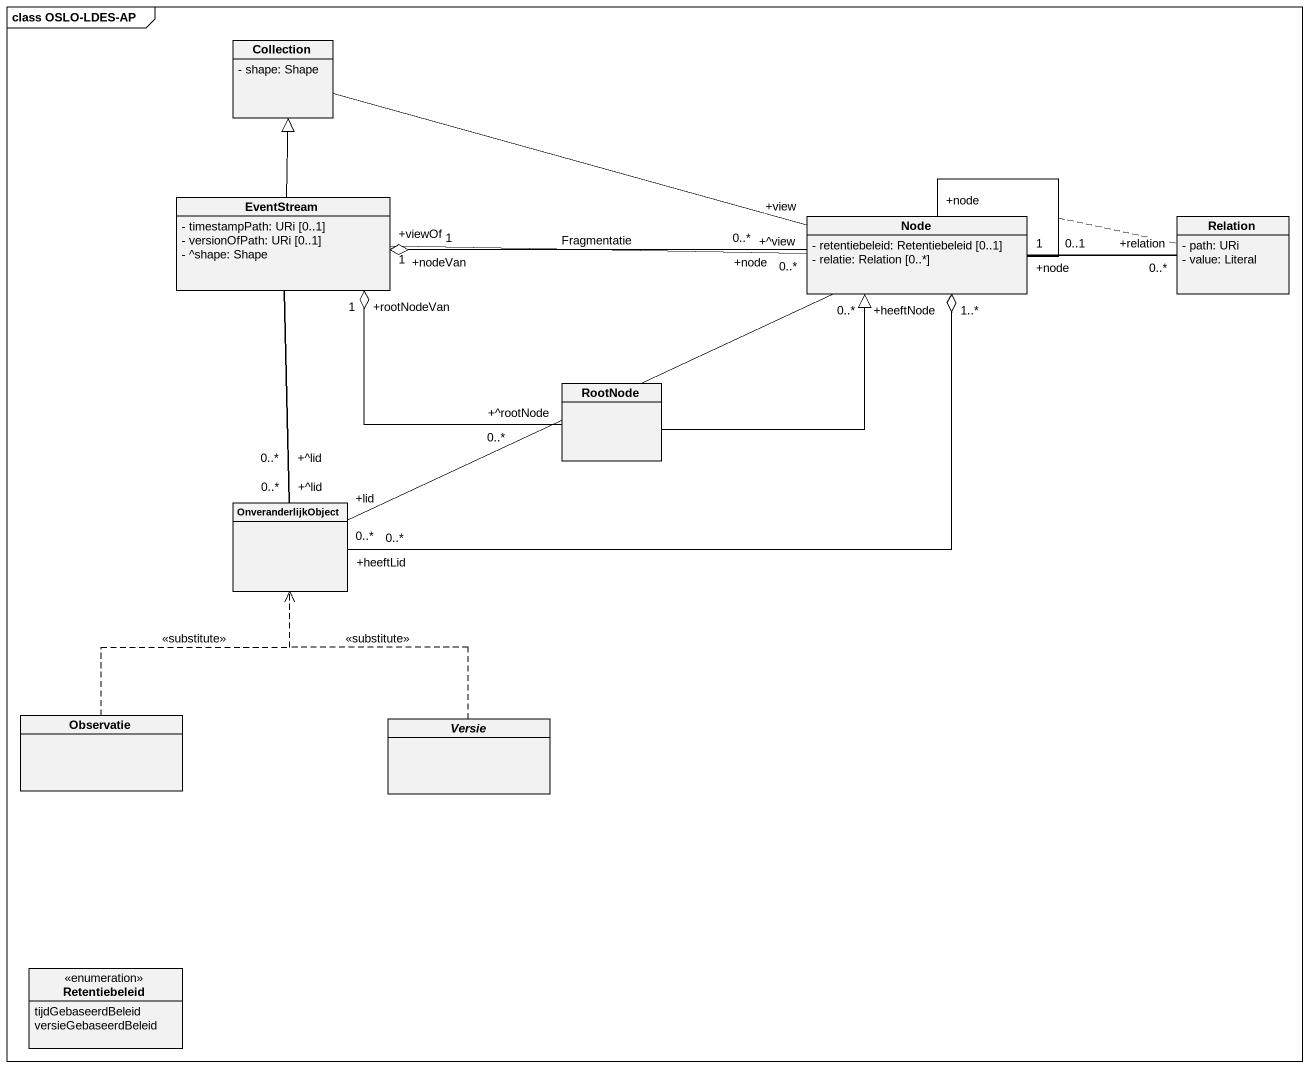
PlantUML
@startuml
mainframe class OSLO-LDES-AP
hide circle
hide empty members
skinparam classAttributeIconSize 0
class Collection {
  - shape: Shape
}
class EventStream {
  - timestampPath: URi [0..1]
  - versionOfPath: URi [0..1]
  - ^shape: Shape
}
class "Node" as Node_ {
  - retentiebeleid: Retentiebeleid [0..1]
  - relatie: Relation [0..*]
}
class Relation {
  - path: URi
  - value: Literal
}
class RootNode
class OnveranderlijkObject
class Observatie
abstract class Versie
enum Retentiebeleid {
  tijdGebaseerdBeleid
  versieGebaseerdBeleid
}
Collection -right- "+view" Node_
EventStream -up-|> Collection
EventStream "+viewOf\n1" -right- "+^view\n0..*" Node_
EventStream -- "+^lid\n0..*" OnveranderlijkObject
Node_ "+node\n0..*" -left-o "+nodeVan\n1" EventStream : Fragmentatie
Node_ -- "+node" Node_
(Node_, Node_) .. Relation
Node_ "1" -right- "+relation\n0..*" Relation
Node_ -left- "+lid\n0..*" OnveranderlijkObject
Relation -left- "+node\n0..1" Node_
RootNode "+^rootNode\n0..*" -left-o "+rootNodeVan\n1" EventStream
RootNode -right-|> "+heeftNode\n0..*" Node_
OnveranderlijkObject "+^lid\n0..*" -up- EventStream
OnveranderlijkObject "+heeftLid\n0..*" -right-o "1..*" Node_
Observatie .up.> OnveranderlijkObject : <<substitute>>
Versie .up.> OnveranderlijkObject : <<substitute>>
@enduml
